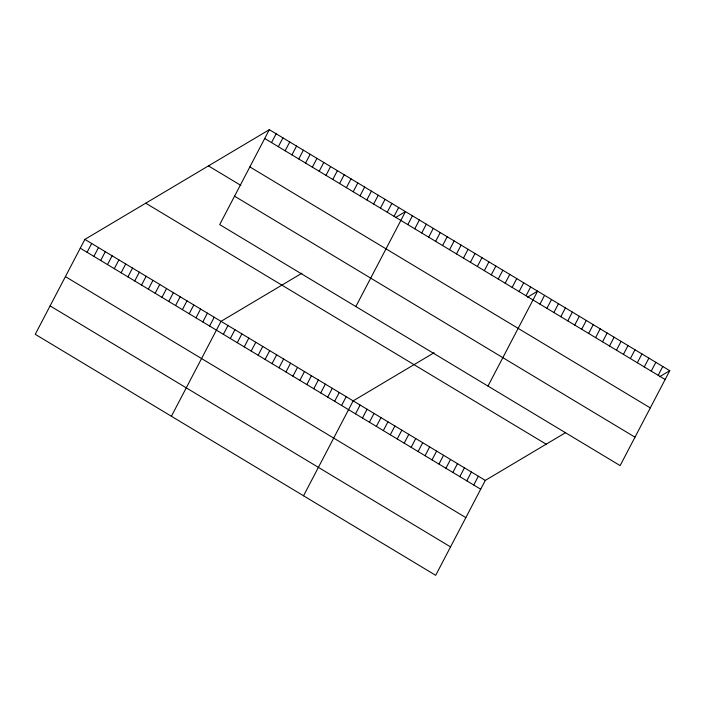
<?xml version="1.0" encoding="UTF-8"?>
<svg xmlns="http://www.w3.org/2000/svg" width="705" height="705" viewBox="0 0 705 705"><rect width="100%" height="100%" fill="white"/><g stroke="black" fill="none" stroke-linecap="round" stroke-linejoin="round"><path stroke-width="1.06" d="M269.319 129.685L219.696 224.604L620.127 465.608L669.75 370.689L269.319 129.685L84.873 239.392L35.25 334.311L435.681 575.315L485.304 480.396L565.401 432.755M87.076 252.293L91.676 243.489M93.888 256.391L98.489 247.587M100.692 260.489L105.292 251.685M107.495 264.587L112.104 255.783M114.307 268.684L118.907 259.881M121.11 272.782L125.719 263.978M127.922 276.88L132.522 268.076M134.725 280.978L139.334 272.174M141.538 285.076L146.138 276.272M148.341 289.173L152.941 280.37M155.153 293.262L159.753 284.459M161.956 297.36L166.556 288.556M168.768 301.458L173.368 292.654M175.571 305.556L180.172 296.752M182.375 309.654L186.984 300.85M271.531 142.586L276.131 133.783M189.187 313.751L193.787 304.948M278.334 146.684L282.934 137.88M195.99 317.849L200.599 309.046M285.137 150.782L289.746 141.978M202.802 321.947L207.402 313.143M291.949 154.88L296.549 146.076M209.605 326.045L214.214 317.241M298.753 158.977L303.361 150.174M171.394 416.258L221.018 321.339L301.951 273.196M305.565 163.066L310.165 154.263M223.37 334.329L227.971 325.525M312.368 167.164L316.977 158.361M230.323 338.515L234.924 329.711M319.18 171.262L323.78 162.458M237.277 342.7L241.886 333.897M325.983 175.36L330.583 166.556M244.238 346.886L248.839 338.083M332.795 179.458L337.395 170.654M251.192 351.072L255.792 342.269M339.599 183.556L344.199 174.752M258.145 355.258L262.745 346.455M346.411 187.653L351.011 178.85M265.098 359.444L269.698 350.641M353.214 191.751L357.814 182.947M272.051 363.63L276.66 354.826M360.026 195.849L364.626 187.045M279.013 367.807L283.613 359.012M366.829 199.947L371.429 191.143M373.632 204.045L378.241 195.241M285.966 371.993L290.566 363.198M380.444 208.134L385.045 199.339M292.919 376.179L297.519 367.375M387.248 212.231L391.857 203.428M299.872 380.365L304.472 371.561M394.06 216.329L398.66 207.526M306.825 384.551L311.434 375.747M355.849 306.543L405.463 211.623L395.32 217.66M313.787 388.737L318.387 379.933M407.816 224.613L412.425 215.809M320.74 392.923L325.34 384.119M414.778 228.799L419.378 219.995M327.693 397.109L332.293 388.305M421.731 232.985L426.331 224.181M334.646 401.295L339.246 392.491M428.684 237.171L433.284 228.367M341.599 405.481L346.208 396.677M435.637 241.357L440.237 232.553M303.538 495.782L353.161 400.863L434.095 352.729M442.59 245.543L447.199 236.739M355.514 413.853L360.114 405.049M449.552 249.729L454.152 240.925M362.467 418.039L367.067 409.235M456.505 253.915L461.105 245.111M369.42 422.224L374.02 413.421M463.458 258.101L468.058 249.297M376.373 426.41L380.982 417.607M470.411 262.286L475.011 253.483M383.335 430.596L387.935 421.793M477.364 266.472L481.973 257.669M390.288 434.782L394.888 425.979M484.326 270.658L488.926 261.855M397.241 438.968L401.841 430.165M491.279 274.844L495.879 266.041M404.194 443.154L408.794 434.351M498.232 279.03L502.832 270.226M411.147 447.34L415.756 438.536M505.185 283.216L509.786 274.412M418.1 451.526L422.709 442.722M512.138 287.402L516.747 278.598M425.062 455.712L429.662 446.908M519.1 291.588L523.7 282.784M432.015 459.898L436.615 451.094M526.053 295.774L530.654 286.97M438.968 464.084L443.568 455.28M487.983 386.076L537.607 291.156L527.463 297.193M445.921 468.27L450.53 459.466M539.96 304.146L544.56 295.342M452.874 472.456L457.483 463.652M546.913 308.332L551.522 299.528M459.836 476.642L464.436 467.838M553.874 312.518L558.475 303.714M466.789 480.828L471.389 472.024M560.827 316.704L565.428 307.9M473.742 485.014L478.342 476.21M567.781 320.89L572.381 312.086M574.734 325.075L579.334 316.272M581.687 329.261L586.296 320.458M588.649 333.447L593.249 324.644M595.602 337.633L600.202 328.83M602.555 341.819L607.155 333.016M609.508 346.005L614.108 337.201M616.461 350.191L621.07 341.387M623.423 354.377L628.023 345.573M630.376 358.563L634.976 349.759M637.329 362.749L641.929 353.945M644.282 366.935L648.882 358.131M651.235 371.121L655.844 362.317M658.197 375.307L662.797 366.503M659.607 376.717L669.75 370.689M264.719 138.488L665.15 379.493M249.861 166.909L650.292 407.904M208.451 165.887L240.784 185.353M234.554 196.184L634.985 437.188M145.741 203.19L546.172 444.194M84.873 239.392L485.304 480.396M80.273 248.195L480.695 489.2M65.415 276.616L465.838 517.62M50.108 305.899L450.53 546.895"/></g></svg>
